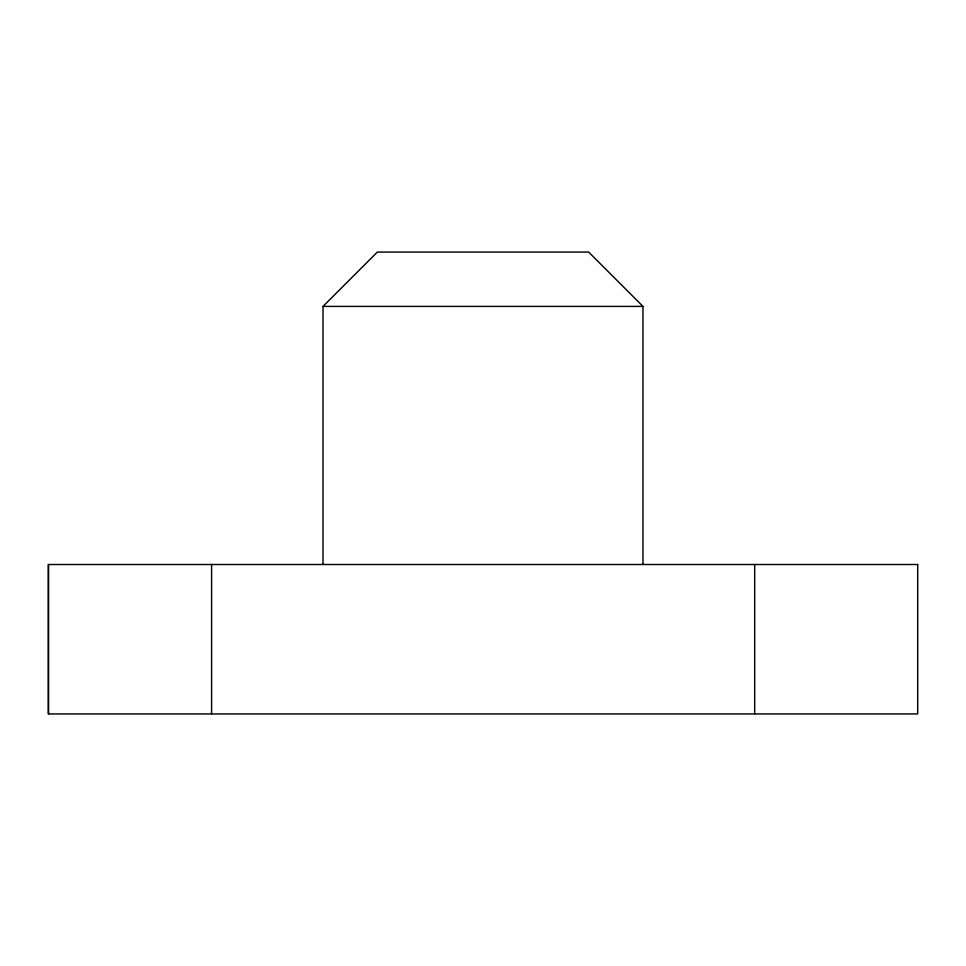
<?xml version="1.0" encoding="UTF-8"?>
<svg xmlns="http://www.w3.org/2000/svg" width="966" height="966" viewBox="0 0 966 966"><rect width="100%" height="100%" fill="white"/><g stroke="black" fill="none" stroke-linecap="round" stroke-linejoin="round"><path stroke-width="1.45" d="M323.018 563.878L323.018 306.403L377.356 252.066L588.632 252.066L642.97 306.403L642.97 563.878M323.018 306.403L642.97 306.403M754.688 564.506L754.688 713.934M211.602 564.506L211.602 713.934M48.566 564.506L48.566 713.934M917.7 564.506L48.3 564.506L48.3 713.934L917.7 713.934L917.7 564.506"/></g></svg>
